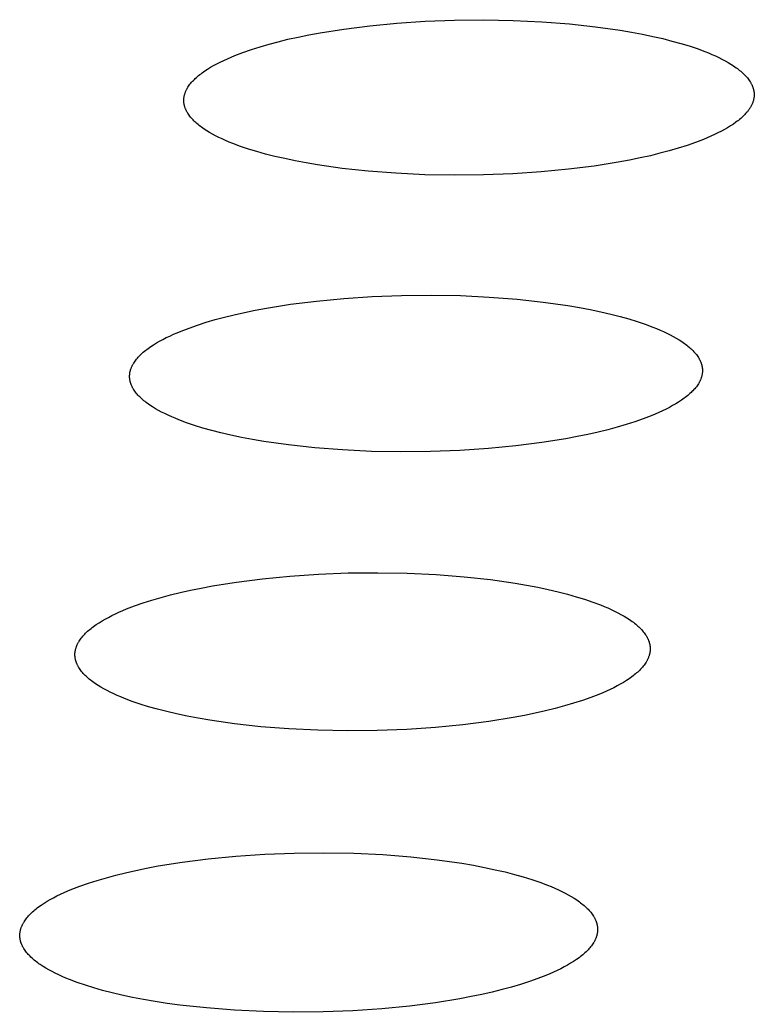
# Model space of a CAD drawing. Header units: millimetres. Extents: x -987 to 2591, y -102 to 2398.
# Drawn here: x -37.8 to -30.09, y 723.14 to 733.56 of the extents above; entities that cross this region are included whole.
import ezdxf

# ---------------------------------------------------------------- set-up
doc = ezdxf.new("R2010")
doc.units = ezdxf.units.MM
doc.header["$MEASUREMENT"] = 0
doc.layers.add('Utwórz2D linie widoczne', color=7, linetype='Continuous', true_color=0x000000)

msp = doc.modelspace()

# ---------------------------------------------------------------- linework, layer by layer
at = {"layer": 'Utwórz2D linie widoczne'}
for p, q in [((-33.84, 733.523), (-33.542, 733.543)), ((-33.542, 733.543), (-33.236, 733.554)), ((-33.236, 733.554), (-32.926, 733.557)), ((-32.926, 733.557), (-32.618, 733.552)), ((-32.618, 733.552), (-32.317, 733.537)), ((-34.647, 733.421), (-34.396, 733.461)), ((-34.396, 733.461), (-34.126, 733.495)), ((-34.126, 733.495), (-33.84, 733.523)), ((-32.317, 733.537), (-32.027, 733.515)), ((-32.027, 733.515), (-31.752, 733.485)), ((-31.752, 733.485), (-31.495, 733.449)), ((-31.495, 733.449), (-31.375, 733.428)), ((-35.086, 733.328), (-34.985, 733.353)), ((-34.985, 733.353), (-34.878, 733.376)), ((-34.878, 733.376), (-34.765, 733.399)), ((-34.765, 733.399), (-34.647, 733.421)), ((-31.375, 733.428), (-31.26, 733.407)), ((-31.26, 733.407), (-31.151, 733.384)), ((-31.151, 733.384), (-31.047, 733.36)), ((-31.047, 733.36), (-30.95, 733.335)), ((-30.95, 733.335), (-30.858, 733.31)), ((-35.458, 733.215), (-35.369, 733.246)), ((-35.369, 733.246), (-35.278, 733.275)), ((-35.278, 733.275), (-35.183, 733.302)), ((-35.183, 733.302), (-35.086, 733.328)), ((-30.858, 733.31), (-30.771, 733.283)), ((-30.771, 733.283), (-30.687, 733.255)), ((-30.687, 733.255), (-30.606, 733.225)), ((-35.696, 733.114), (-35.659, 733.132)), ((-35.659, 733.132), (-35.621, 733.149)), ((-35.621, 733.149), (-35.582, 733.166)), ((-35.582, 733.166), (-35.542, 733.183)), ((-35.542, 733.183), (-35.458, 733.215)), ((-30.606, 733.225), (-30.568, 733.21)), ((-30.568, 733.21), (-30.53, 733.194)), ((-30.53, 733.194), (-30.494, 733.178)), ((-30.494, 733.178), (-30.458, 733.161)), ((-30.458, 733.161), (-30.425, 733.144)), ((-30.425, 733.144), (-30.392, 733.127)), ((-30.392, 733.127), (-30.361, 733.109)), ((-35.885, 733.002), (-35.857, 733.021)), ((-35.857, 733.021), (-35.828, 733.041)), ((-35.828, 733.041), (-35.797, 733.059)), ((-35.797, 733.059), (-35.765, 733.078)), ((-35.765, 733.078), (-35.731, 733.096)), ((-35.731, 733.096), (-35.696, 733.114)), ((-30.361, 733.109), (-30.331, 733.091)), ((-30.331, 733.091), (-30.302, 733.073)), ((-30.302, 733.073), (-30.276, 733.055)), ((-30.276, 733.055), (-30.263, 733.045)), ((-30.263, 733.045), (-30.251, 733.036)), ((-30.251, 733.036), (-30.239, 733.026)), ((-30.239, 733.026), (-30.227, 733.017)), ((-35.988, 732.912), (-35.978, 732.922)), ((-35.978, 732.922), (-35.968, 732.932)), ((-35.968, 732.932), (-35.958, 732.942)), ((-35.958, 732.942), (-35.947, 732.952)), ((-35.947, 732.952), (-35.935, 732.962)), ((-35.935, 732.962), (-35.923, 732.972)), ((-35.923, 732.972), (-35.911, 732.982)), ((-35.911, 732.982), (-35.898, 732.992)), ((-35.898, 732.992), (-35.885, 733.002)), ((-30.227, 733.017), (-30.216, 733.007)), ((-30.216, 733.007), (-30.205, 732.997)), ((-30.205, 732.997), (-30.195, 732.987)), ((-30.195, 732.987), (-30.185, 732.978)), ((-30.185, 732.978), (-30.176, 732.968)), ((-30.176, 732.968), (-30.167, 732.958)), ((-30.167, 732.958), (-30.158, 732.948)), ((-30.158, 732.948), (-30.15, 732.938)), ((-30.15, 732.938), (-30.143, 732.928)), ((-30.143, 732.928), (-30.135, 732.917)), ((-30.135, 732.917), (-30.129, 732.907)), ((-36.058, 732.808), (-36.056, 732.813)), ((-36.056, 732.813), (-36.053, 732.818)), ((-36.053, 732.818), (-36.051, 732.824)), ((-36.051, 732.824), (-36.048, 732.829)), ((-36.048, 732.829), (-36.045, 732.834)), ((-36.045, 732.834), (-36.042, 732.839)), ((-36.042, 732.839), (-36.039, 732.845)), ((-36.039, 732.845), (-36.036, 732.85)), ((-36.036, 732.85), (-36.029, 732.86)), ((-36.029, 732.86), (-36.022, 732.871)), ((-36.022, 732.871), (-36.014, 732.881)), ((-36.014, 732.881), (-36.006, 732.891)), ((-36.006, 732.891), (-35.997, 732.902)), ((-35.997, 732.902), (-35.988, 732.912)), ((-30.129, 732.907), (-30.126, 732.902)), ((-30.126, 732.902), (-30.123, 732.897)), ((-30.123, 732.897), (-30.12, 732.892)), ((-30.12, 732.892), (-30.117, 732.887)), ((-30.117, 732.887), (-30.114, 732.882)), ((-30.114, 732.882), (-30.112, 732.876)), ((-30.112, 732.876), (-30.109, 732.871)), ((-30.109, 732.871), (-30.107, 732.866)), ((-30.107, 732.866), (-30.105, 732.861)), ((-30.105, 732.861), (-30.103, 732.856)), ((-30.103, 732.856), (-30.101, 732.851)), ((-30.101, 732.851), (-30.099, 732.845)), ((-30.099, 732.845), (-30.097, 732.84)), ((-30.097, 732.84), (-30.096, 732.835)), ((-30.096, 732.835), (-30.094, 732.83)), ((-30.094, 732.83), (-30.093, 732.824)), ((-30.093, 732.824), (-30.092, 732.819)), ((-30.092, 732.819), (-30.091, 732.814)), ((-30.091, 732.814), (-30.09, 732.809)), ((-36.079, 732.724), (-36.078, 732.729)), ((-36.079, 732.718), (-36.079, 732.724)), ((-36.079, 732.713), (-36.079, 732.718)), ((-36.079, 732.708), (-36.079, 732.713)), ((-36.079, 732.702), (-36.079, 732.708)), ((-36.078, 732.734), (-36.077, 732.739)), ((-36.078, 732.729), (-36.078, 732.734)), ((-36.077, 732.739), (-36.076, 732.745)), ((-36.076, 732.75), (-36.075, 732.755)), ((-36.076, 732.745), (-36.076, 732.75)), ((-36.075, 732.755), (-36.074, 732.761)), ((-36.074, 732.761), (-36.072, 732.766)), ((-36.072, 732.766), (-36.071, 732.771)), ((-36.071, 732.771), (-36.069, 732.776)), ((-36.069, 732.776), (-36.068, 732.782)), ((-36.068, 732.782), (-36.066, 732.787)), ((-36.066, 732.787), (-36.064, 732.792)), ((-36.064, 732.792), (-36.062, 732.797)), ((-36.062, 732.797), (-36.06, 732.803)), ((-36.06, 732.803), (-36.058, 732.808)), ((-30.095, 732.709), (-30.097, 732.703)), ((-30.094, 732.714), (-30.095, 732.709)), ((-30.093, 732.719), (-30.094, 732.714)), ((-30.092, 732.724), (-30.093, 732.719)), ((-30.09, 732.73), (-30.092, 732.724)), ((-30.09, 732.809), (-30.089, 732.803)), ((-30.089, 732.74), (-30.09, 732.735)), ((-30.09, 732.735), (-30.09, 732.73)), ((-30.089, 732.803), (-30.088, 732.798)), ((-30.088, 732.745), (-30.089, 732.74)), ((-30.088, 732.798), (-30.088, 732.793)), ((-30.088, 732.793), (-30.087, 732.788)), ((-30.087, 732.756), (-30.088, 732.751)), ((-30.088, 732.751), (-30.088, 732.745)), ((-30.087, 732.788), (-30.087, 732.782)), ((-30.087, 732.782), (-30.087, 732.777)), ((-30.087, 732.777), (-30.087, 732.772)), ((-30.087, 732.772), (-30.087, 732.767)), ((-30.087, 732.767), (-30.087, 732.761)), ((-30.087, 732.761), (-30.087, 732.756)), ((-36.078, 732.697), (-36.079, 732.702)), ((-36.078, 732.692), (-36.078, 732.697)), ((-36.078, 732.687), (-36.078, 732.692)), ((-36.077, 732.681), (-36.078, 732.687)), ((-36.076, 732.676), (-36.077, 732.681)), ((-36.075, 732.671), (-36.076, 732.676)), ((-36.074, 732.666), (-36.075, 732.671)), ((-36.073, 732.66), (-36.074, 732.666)), ((-36.072, 732.655), (-36.073, 732.66)), ((-36.07, 732.65), (-36.072, 732.655)), ((-36.069, 732.645), (-36.07, 732.65)), ((-36.067, 732.64), (-36.069, 732.645)), ((-36.065, 732.634), (-36.067, 732.64)), ((-36.064, 732.629), (-36.065, 732.634)), ((-36.061, 732.624), (-36.064, 732.629)), ((-36.059, 732.619), (-36.061, 732.624)), ((-36.057, 732.614), (-36.059, 732.619)), ((-36.055, 732.608), (-36.057, 732.614)), ((-36.052, 732.603), (-36.055, 732.608)), ((-36.05, 732.598), (-36.052, 732.603)), ((-30.15, 732.604), (-30.158, 732.593)), ((-30.142, 732.614), (-30.15, 732.604)), ((-30.135, 732.625), (-30.142, 732.614)), ((-30.129, 732.635), (-30.135, 732.625)), ((-30.125, 732.64), (-30.129, 732.635)), ((-30.122, 732.645), (-30.125, 732.64)), ((-30.119, 732.651), (-30.122, 732.645)), ((-30.117, 732.656), (-30.119, 732.651)), ((-30.114, 732.661), (-30.117, 732.656)), ((-30.111, 732.666), (-30.114, 732.661)), ((-30.109, 732.672), (-30.111, 732.666)), ((-30.107, 732.677), (-30.109, 732.672)), ((-30.104, 732.682), (-30.107, 732.677)), ((-30.102, 732.687), (-30.104, 732.682)), ((-30.101, 732.693), (-30.102, 732.687)), ((-30.099, 732.698), (-30.101, 732.693)), ((-30.097, 732.703), (-30.099, 732.698)), ((-36.047, 732.593), (-36.05, 732.598)), ((-36.044, 732.588), (-36.047, 732.593)), ((-36.041, 732.583), (-36.044, 732.588)), ((-36.038, 732.577), (-36.041, 732.583)), ((-36.031, 732.567), (-36.038, 732.577)), ((-36.024, 732.557), (-36.031, 732.567)), ((-36.017, 732.547), (-36.024, 732.557)), ((-36.009, 732.537), (-36.017, 732.547)), ((-36, 732.527), (-36.009, 732.537)), ((-35.992, 732.517), (-36, 732.527)), ((-35.982, 732.507), (-35.992, 732.517)), ((-35.972, 732.497), (-35.982, 732.507)), ((-30.252, 732.502), (-30.265, 732.492)), ((-30.24, 732.512), (-30.252, 732.502)), ((-30.228, 732.522), (-30.24, 732.512)), ((-30.217, 732.532), (-30.228, 732.522)), ((-30.206, 732.542), (-30.217, 732.532)), ((-30.195, 732.552), (-30.206, 732.542)), ((-30.185, 732.563), (-30.195, 732.552)), ((-30.176, 732.573), (-30.185, 732.563)), ((-30.167, 732.583), (-30.176, 732.573)), ((-30.158, 732.593), (-30.167, 732.583)), ((-35.962, 732.487), (-35.972, 732.497)), ((-35.952, 732.478), (-35.962, 732.487)), ((-35.941, 732.468), (-35.952, 732.478)), ((-35.929, 732.458), (-35.941, 732.468)), ((-35.917, 732.449), (-35.929, 732.458)), ((-35.905, 732.439), (-35.917, 732.449)), ((-35.892, 732.43), (-35.905, 732.439)), ((-35.879, 732.421), (-35.892, 732.43)), ((-35.865, 732.411), (-35.879, 732.421)), ((-35.837, 732.393), (-35.865, 732.411)), ((-30.398, 732.406), (-30.431, 732.388)), ((-30.365, 732.425), (-30.398, 732.406)), ((-30.335, 732.444), (-30.365, 732.425)), ((-30.305, 732.463), (-30.335, 732.444)), ((-30.278, 732.483), (-30.305, 732.463)), ((-30.265, 732.492), (-30.278, 732.483)), ((-35.808, 732.375), (-35.837, 732.393)), ((-35.776, 732.358), (-35.808, 732.375)), ((-35.744, 732.34), (-35.776, 732.358)), ((-35.71, 732.323), (-35.744, 732.34)), ((-35.675, 732.307), (-35.71, 732.323)), ((-35.639, 732.29), (-35.675, 732.307)), ((-35.601, 732.274), (-35.639, 732.29)), ((-30.62, 732.301), (-30.704, 732.269)), ((-30.58, 732.318), (-30.62, 732.301)), ((-30.541, 732.335), (-30.58, 732.318)), ((-30.503, 732.352), (-30.541, 732.335)), ((-30.467, 732.37), (-30.503, 732.352)), ((-30.431, 732.388), (-30.467, 732.37)), ((-35.562, 732.259), (-35.601, 732.274)), ((-35.482, 732.229), (-35.562, 732.259)), ((-35.398, 732.201), (-35.482, 732.229)), ((-35.311, 732.174), (-35.398, 732.201)), ((-30.884, 732.209), (-30.979, 732.182)), ((-30.792, 732.239), (-30.884, 732.209)), ((-30.704, 732.269), (-30.792, 732.239)), ((-35.219, 732.148), (-35.311, 732.174)), ((-35.122, 732.124), (-35.219, 732.148)), ((-35.018, 732.1), (-35.122, 732.124)), ((-34.909, 732.077), (-35.018, 732.1)), ((-31.397, 732.084), (-31.515, 732.062)), ((-31.284, 732.107), (-31.397, 732.084)), ((-31.177, 732.131), (-31.284, 732.107)), ((-31.076, 732.156), (-31.177, 732.131)), ((-30.979, 732.182), (-31.076, 732.156)), ((-34.794, 732.055), (-34.909, 732.077)), ((-34.673, 732.035), (-34.794, 732.055)), ((-34.416, 731.998), (-34.673, 732.035)), ((-34.141, 731.968), (-34.416, 731.998)), ((-32.037, 731.988), (-32.323, 731.96)), ((-31.766, 732.022), (-32.037, 731.988)), ((-31.515, 732.062), (-31.766, 732.022)), ((-33.85, 731.946), (-34.141, 731.968)), ((-33.548, 731.931), (-33.85, 731.946)), ((-33.24, 731.926), (-33.548, 731.931)), ((-32.929, 731.929), (-33.24, 731.926)), ((-32.622, 731.94), (-32.929, 731.929)), ((-32.323, 731.96), (-32.622, 731.94)), ((-34.686, 730.605), (-34.399, 730.633)), ((-34.399, 730.633), (-34.1, 730.653)), ((-34.1, 730.653), (-33.792, 730.664)), ((-33.792, 730.664), (-33.481, 730.667)), ((-33.481, 730.667), (-33.172, 730.662)), ((-33.172, 730.662), (-32.87, 730.647)), ((-32.87, 730.647), (-32.578, 730.625)), ((-32.578, 730.625), (-32.302, 730.595)), ((-35.328, 730.508), (-35.21, 730.53)), ((-35.21, 730.53), (-34.958, 730.571)), ((-34.958, 730.571), (-34.686, 730.605)), ((-32.302, 730.595), (-32.044, 730.558)), ((-32.044, 730.558), (-31.923, 730.537)), ((-31.923, 730.537), (-31.808, 730.516)), ((-35.748, 730.41), (-35.65, 730.436)), ((-35.65, 730.436), (-35.549, 730.461)), ((-35.549, 730.461), (-35.441, 730.485)), ((-35.441, 730.485), (-35.328, 730.508)), ((-31.808, 730.516), (-31.698, 730.493)), ((-31.698, 730.493), (-31.594, 730.468)), ((-31.594, 730.468), (-31.496, 730.444)), ((-31.496, 730.444), (-31.404, 730.418)), ((-31.404, 730.418), (-31.317, 730.391)), ((-36.108, 730.29), (-36.024, 730.322)), ((-36.024, 730.322), (-35.935, 730.353)), ((-35.935, 730.353), (-35.843, 730.382)), ((-35.843, 730.382), (-35.748, 730.41)), ((-31.317, 730.391), (-31.233, 730.362)), ((-31.233, 730.362), (-31.152, 730.332)), ((-31.152, 730.332), (-31.113, 730.317)), ((-31.113, 730.317), (-31.075, 730.301)), ((-36.299, 730.203), (-36.263, 730.221)), ((-36.263, 730.221), (-36.226, 730.238)), ((-36.226, 730.238), (-36.188, 730.256)), ((-36.188, 730.256), (-36.149, 730.273)), ((-36.149, 730.273), (-36.108, 730.29)), ((-31.075, 730.301), (-31.039, 730.285)), ((-31.039, 730.285), (-31.003, 730.268)), ((-31.003, 730.268), (-30.969, 730.251)), ((-30.969, 730.251), (-30.937, 730.233)), ((-30.937, 730.233), (-30.905, 730.216)), ((-30.905, 730.216), (-30.875, 730.197)), ((-36.467, 730.097), (-36.453, 730.107)), ((-36.453, 730.107), (-36.426, 730.127)), ((-36.426, 730.127), (-36.396, 730.146)), ((-36.396, 730.146), (-36.365, 730.165)), ((-36.365, 730.165), (-36.333, 730.184)), ((-36.333, 730.184), (-36.299, 730.203)), ((-30.875, 730.197), (-30.847, 730.179)), ((-30.847, 730.179), (-30.833, 730.17)), ((-30.833, 730.17), (-30.82, 730.16)), ((-30.82, 730.16), (-30.807, 730.151)), ((-30.807, 730.151), (-30.795, 730.141)), ((-30.795, 730.141), (-30.783, 730.132)), ((-30.783, 730.132), (-30.771, 730.122)), ((-30.771, 730.122), (-30.76, 730.112)), ((-30.76, 730.112), (-30.749, 730.103)), ((-30.749, 730.103), (-30.739, 730.093)), ((-36.575, 729.996), (-36.566, 730.006)), ((-36.566, 730.006), (-36.557, 730.016)), ((-36.557, 730.016), (-36.547, 730.027)), ((-36.547, 730.027), (-36.537, 730.037)), ((-36.537, 730.037), (-36.526, 730.047)), ((-36.526, 730.047), (-36.515, 730.057)), ((-36.515, 730.057), (-36.504, 730.067)), ((-36.504, 730.067), (-36.492, 730.078)), ((-36.492, 730.078), (-36.479, 730.088)), ((-36.479, 730.088), (-36.467, 730.097)), ((-30.739, 730.093), (-30.729, 730.083)), ((-30.729, 730.083), (-30.72, 730.073)), ((-30.72, 730.073), (-30.711, 730.063)), ((-30.711, 730.063), (-30.702, 730.053)), ((-30.702, 730.053), (-30.694, 730.043)), ((-30.694, 730.043), (-30.686, 730.032)), ((-30.686, 730.032), (-30.679, 730.022)), ((-30.679, 730.022), (-30.673, 730.012)), ((-30.673, 730.012), (-30.669, 730.007)), ((-30.669, 730.007), (-30.666, 730.001)), ((-30.666, 730.001), (-30.663, 729.996)), ((-36.635, 729.89), (-36.633, 729.896)), ((-36.633, 729.896), (-36.631, 729.901)), ((-36.631, 729.901), (-36.629, 729.906)), ((-36.629, 729.906), (-36.627, 729.912)), ((-36.627, 729.912), (-36.625, 729.917)), ((-36.625, 729.917), (-36.622, 729.922)), ((-36.622, 729.922), (-36.62, 729.928)), ((-36.62, 729.928), (-36.617, 729.933)), ((-36.617, 729.933), (-36.614, 729.938)), ((-36.614, 729.938), (-36.611, 729.943)), ((-36.611, 729.943), (-36.608, 729.949)), ((-36.608, 729.949), (-36.605, 729.954)), ((-36.605, 729.954), (-36.598, 729.964)), ((-36.598, 729.964), (-36.591, 729.975)), ((-36.591, 729.975), (-36.583, 729.985)), ((-36.583, 729.985), (-36.575, 729.996)), ((-30.663, 729.996), (-30.661, 729.991)), ((-30.661, 729.991), (-30.658, 729.986)), ((-30.658, 729.986), (-30.655, 729.981)), ((-30.655, 729.981), (-30.653, 729.976)), ((-30.653, 729.976), (-30.651, 729.97)), ((-30.651, 729.97), (-30.648, 729.965)), ((-30.648, 729.965), (-30.646, 729.96)), ((-30.646, 729.96), (-30.644, 729.955)), ((-30.644, 729.955), (-30.643, 729.949)), ((-30.643, 729.949), (-30.641, 729.944)), ((-30.641, 729.944), (-30.639, 729.939)), ((-30.639, 729.939), (-30.638, 729.934)), ((-30.638, 729.934), (-30.637, 729.928)), ((-30.637, 729.928), (-30.635, 729.923)), ((-30.635, 729.923), (-30.634, 729.918)), ((-30.634, 729.918), (-30.633, 729.912)), ((-30.633, 729.912), (-30.633, 729.907)), ((-30.633, 729.907), (-30.632, 729.902)), ((-30.632, 729.902), (-30.631, 729.896)), ((-30.631, 729.896), (-30.631, 729.891)), ((-36.648, 729.827), (-36.647, 729.832)), ((-36.648, 729.821), (-36.648, 729.827)), ((-36.648, 729.816), (-36.648, 729.821)), ((-36.648, 729.811), (-36.648, 729.816)), ((-36.648, 729.805), (-36.648, 729.811)), ((-36.648, 729.8), (-36.648, 729.805)), ((-36.647, 729.795), (-36.648, 729.8)), ((-36.647, 729.837), (-36.646, 729.842)), ((-36.647, 729.832), (-36.647, 729.837)), ((-36.647, 729.789), (-36.647, 729.795)), ((-36.646, 729.848), (-36.645, 729.853)), ((-36.646, 729.842), (-36.646, 729.848)), ((-36.645, 729.853), (-36.644, 729.858)), ((-36.644, 729.858), (-36.643, 729.864)), ((-36.643, 729.864), (-36.641, 729.869)), ((-36.641, 729.869), (-36.64, 729.874)), ((-36.64, 729.874), (-36.639, 729.88)), ((-36.639, 729.88), (-36.637, 729.885)), ((-36.637, 729.885), (-36.635, 729.89)), ((-30.646, 729.79), (-30.648, 729.785)), ((-30.644, 729.795), (-30.646, 729.79)), ((-30.643, 729.801), (-30.644, 729.795)), ((-30.641, 729.806), (-30.643, 729.801)), ((-30.639, 729.811), (-30.641, 729.806)), ((-30.638, 729.817), (-30.639, 729.811)), ((-30.636, 729.822), (-30.638, 729.817)), ((-30.635, 729.827), (-30.636, 729.822)), ((-30.634, 729.833), (-30.635, 729.827)), ((-30.633, 729.838), (-30.634, 729.833)), ((-30.632, 729.843), (-30.633, 729.838)), ((-30.631, 729.854), (-30.632, 729.849)), ((-30.632, 729.849), (-30.632, 729.843)), ((-30.631, 729.891), (-30.631, 729.886)), ((-30.631, 729.886), (-30.63, 729.881)), ((-30.63, 729.87), (-30.631, 729.865)), ((-30.631, 729.865), (-30.631, 729.859)), ((-30.631, 729.859), (-30.631, 729.854)), ((-30.63, 729.881), (-30.63, 729.875)), ((-30.63, 729.875), (-30.63, 729.87)), ((-36.646, 729.784), (-36.647, 729.789)), ((-36.645, 729.779), (-36.646, 729.784)), ((-36.644, 729.773), (-36.645, 729.779)), ((-36.643, 729.768), (-36.644, 729.773)), ((-36.642, 729.763), (-36.643, 729.768)), ((-36.641, 729.758), (-36.642, 729.763)), ((-36.64, 729.752), (-36.641, 729.758)), ((-36.638, 729.747), (-36.64, 729.752)), ((-36.636, 729.742), (-36.638, 729.747)), ((-36.635, 729.737), (-36.636, 729.742)), ((-36.633, 729.731), (-36.635, 729.737)), ((-36.631, 729.726), (-36.633, 729.731)), ((-36.629, 729.721), (-36.631, 729.726)), ((-36.626, 729.716), (-36.629, 729.721)), ((-36.624, 729.71), (-36.626, 729.716)), ((-36.621, 729.705), (-36.624, 729.71)), ((-36.619, 729.7), (-36.621, 729.705)), ((-36.616, 729.695), (-36.619, 729.7)), ((-36.613, 729.69), (-36.616, 729.695)), ((-36.61, 729.684), (-36.613, 729.69)), ((-30.702, 729.695), (-30.711, 729.685)), ((-30.694, 729.706), (-30.702, 729.695)), ((-30.686, 729.716), (-30.694, 729.706)), ((-30.679, 729.727), (-30.686, 729.716)), ((-30.673, 729.737), (-30.679, 729.727)), ((-30.669, 729.742), (-30.673, 729.737)), ((-30.666, 729.748), (-30.669, 729.742)), ((-30.663, 729.753), (-30.666, 729.748)), ((-30.661, 729.758), (-30.663, 729.753)), ((-30.658, 729.764), (-30.661, 729.758)), ((-30.655, 729.769), (-30.658, 729.764)), ((-30.653, 729.774), (-30.655, 729.769)), ((-30.651, 729.779), (-30.653, 729.774)), ((-30.648, 729.785), (-30.651, 729.779)), ((-36.607, 729.679), (-36.61, 729.684)), ((-36.601, 729.669), (-36.607, 729.679)), ((-36.593, 729.659), (-36.601, 729.669)), ((-36.586, 729.648), (-36.593, 729.659)), ((-36.578, 729.638), (-36.586, 729.648)), ((-36.57, 729.628), (-36.578, 729.638)), ((-36.561, 729.618), (-36.57, 729.628)), ((-36.551, 729.608), (-36.561, 729.618)), ((-36.541, 729.598), (-36.551, 729.608)), ((-36.531, 729.588), (-36.541, 729.598)), ((-36.521, 729.579), (-36.531, 729.588)), ((-30.823, 729.584), (-30.85, 729.564)), ((-30.81, 729.593), (-30.823, 729.584)), ((-30.797, 729.603), (-30.81, 729.593)), ((-30.785, 729.613), (-30.797, 729.603)), ((-30.773, 729.623), (-30.785, 729.613)), ((-30.761, 729.634), (-30.773, 729.623)), ((-30.75, 729.644), (-30.761, 729.634)), ((-30.74, 729.654), (-30.75, 729.644)), ((-30.73, 729.664), (-30.74, 729.654)), ((-30.72, 729.675), (-30.73, 729.664)), ((-30.711, 729.685), (-30.72, 729.675)), ((-36.509, 729.569), (-36.521, 729.579)), ((-36.498, 729.559), (-36.509, 729.569)), ((-36.486, 729.549), (-36.498, 729.559)), ((-36.474, 729.54), (-36.486, 729.549)), ((-36.461, 729.53), (-36.474, 729.54)), ((-36.448, 729.521), (-36.461, 729.53)), ((-36.434, 729.512), (-36.448, 729.521)), ((-36.406, 729.493), (-36.434, 729.512)), ((-36.376, 729.475), (-36.406, 729.493)), ((-30.977, 729.488), (-31.012, 729.47)), ((-30.943, 729.507), (-30.977, 729.488)), ((-30.911, 729.526), (-30.943, 729.507)), ((-30.88, 729.545), (-30.911, 729.526)), ((-30.85, 729.564), (-30.88, 729.545)), ((-36.345, 729.457), (-36.376, 729.475)), ((-36.312, 729.44), (-36.345, 729.457)), ((-36.278, 729.423), (-36.312, 729.44)), ((-36.243, 729.406), (-36.278, 729.423)), ((-36.206, 729.39), (-36.243, 729.406)), ((-36.169, 729.374), (-36.206, 729.39)), ((-36.13, 729.358), (-36.169, 729.374)), ((-31.167, 729.401), (-31.251, 729.368)), ((-31.126, 729.418), (-31.167, 729.401)), ((-31.087, 729.435), (-31.126, 729.418)), ((-31.049, 729.452), (-31.087, 729.435)), ((-31.012, 729.47), (-31.049, 729.452)), ((-36.049, 729.328), (-36.13, 729.358)), ((-35.965, 729.299), (-36.049, 729.328)), ((-35.877, 729.272), (-35.965, 729.299)), ((-35.785, 729.247), (-35.877, 729.272)), ((-31.527, 729.28), (-31.624, 729.254)), ((-31.432, 729.308), (-31.527, 729.28)), ((-31.34, 729.337), (-31.432, 729.308)), ((-31.251, 729.368), (-31.34, 729.337)), ((-35.688, 729.222), (-35.785, 729.247)), ((-35.584, 729.197), (-35.688, 729.222)), ((-35.474, 729.174), (-35.584, 729.197)), ((-35.358, 729.152), (-35.474, 729.174)), ((-31.947, 729.182), (-32.065, 729.16)), ((-31.834, 729.205), (-31.947, 729.182)), ((-31.726, 729.229), (-31.834, 729.205)), ((-31.624, 729.254), (-31.726, 729.229)), ((-35.237, 729.132), (-35.358, 729.152)), ((-34.979, 729.095), (-35.237, 729.132)), ((-34.702, 729.065), (-34.979, 729.095)), ((-34.41, 729.042), (-34.702, 729.065)), ((-32.59, 729.084), (-32.877, 729.057)), ((-32.318, 729.119), (-32.59, 729.084)), ((-32.065, 729.16), (-32.318, 729.119)), ((-34.107, 729.027), (-34.41, 729.042)), ((-33.797, 729.022), (-34.107, 729.027)), ((-33.486, 729.025), (-33.797, 729.022)), ((-33.178, 729.037), (-33.486, 729.025)), ((-32.877, 729.057), (-33.178, 729.037)), ((-35.251, 727.69), (-34.963, 727.718)), ((-34.963, 727.718), (-34.662, 727.738)), ((-34.662, 727.738), (-34.353, 727.75)), ((-34.353, 727.75), (-34.041, 727.753)), ((-34.041, 727.753), (-33.731, 727.747)), ((-33.731, 727.747), (-33.427, 727.733)), ((-33.427, 727.733), (-33.134, 727.71)), ((-33.134, 727.71), (-32.857, 727.68)), ((-35.896, 727.592), (-35.777, 727.614)), ((-35.777, 727.614), (-35.524, 727.655)), ((-35.524, 727.655), (-35.251, 727.69)), ((-32.857, 727.68), (-32.598, 727.643)), ((-32.598, 727.643), (-32.477, 727.622)), ((-32.477, 727.622), (-32.361, 727.6)), ((-36.318, 727.493), (-36.22, 727.519)), ((-36.22, 727.519), (-36.117, 727.545)), ((-36.117, 727.545), (-36.01, 727.569)), ((-36.01, 727.569), (-35.896, 727.592)), ((-32.361, 727.6), (-32.251, 727.576)), ((-32.251, 727.576), (-32.146, 727.552)), ((-32.146, 727.552), (-32.048, 727.527)), ((-32.048, 727.527), (-31.956, 727.501)), ((-31.956, 727.501), (-31.868, 727.474)), ((-36.68, 727.372), (-36.595, 727.405)), ((-36.595, 727.405), (-36.506, 727.436)), ((-36.506, 727.436), (-36.413, 727.465)), ((-36.413, 727.465), (-36.318, 727.493)), ((-31.868, 727.474), (-31.783, 727.445)), ((-31.783, 727.445), (-31.702, 727.415)), ((-31.702, 727.415), (-31.663, 727.399)), ((-31.663, 727.399), (-31.625, 727.383)), ((-36.871, 727.284), (-36.835, 727.302)), ((-36.835, 727.302), (-36.798, 727.32)), ((-36.798, 727.32), (-36.76, 727.338)), ((-36.76, 727.338), (-36.72, 727.355)), ((-36.72, 727.355), (-36.68, 727.372)), ((-31.625, 727.383), (-31.589, 727.367)), ((-31.589, 727.367), (-31.553, 727.35)), ((-31.553, 727.35), (-31.519, 727.333)), ((-31.519, 727.333), (-31.486, 727.315)), ((-31.486, 727.315), (-31.454, 727.297)), ((-31.454, 727.297), (-31.424, 727.279)), ((-37.04, 727.178), (-37.026, 727.188)), ((-37.026, 727.188), (-36.998, 727.208)), ((-36.998, 727.208), (-36.969, 727.227)), ((-36.969, 727.227), (-36.938, 727.246)), ((-36.938, 727.246), (-36.905, 727.265)), ((-36.905, 727.265), (-36.871, 727.284)), ((-31.424, 727.279), (-31.396, 727.26)), ((-31.396, 727.26), (-31.382, 727.251)), ((-31.382, 727.251), (-31.369, 727.241)), ((-31.369, 727.241), (-31.356, 727.232)), ((-31.356, 727.232), (-31.344, 727.222)), ((-31.344, 727.222), (-31.331, 727.213)), ((-31.331, 727.213), (-31.32, 727.203)), ((-31.32, 727.203), (-31.309, 727.193)), ((-31.309, 727.193), (-31.298, 727.183)), ((-37.148, 727.075), (-37.139, 727.086)), ((-37.139, 727.086), (-37.13, 727.096)), ((-37.13, 727.096), (-37.12, 727.107)), ((-37.12, 727.107), (-37.11, 727.117)), ((-37.11, 727.117), (-37.1, 727.127)), ((-37.1, 727.127), (-37.089, 727.138)), ((-37.089, 727.138), (-37.077, 727.148)), ((-37.077, 727.148), (-37.065, 727.158)), ((-37.065, 727.158), (-37.052, 727.168)), ((-37.052, 727.168), (-37.04, 727.178)), ((-31.298, 727.183), (-31.287, 727.173)), ((-31.287, 727.173), (-31.278, 727.163)), ((-31.278, 727.163), (-31.268, 727.153)), ((-31.268, 727.153), (-31.259, 727.143)), ((-31.259, 727.143), (-31.251, 727.133)), ((-31.251, 727.133), (-31.242, 727.123)), ((-31.242, 727.123), (-31.235, 727.112)), ((-31.235, 727.112), (-31.228, 727.102)), ((-31.228, 727.102), (-31.221, 727.092)), ((-31.221, 727.092), (-31.218, 727.086)), ((-31.218, 727.086), (-31.215, 727.081)), ((-31.215, 727.081), (-31.212, 727.076)), ((-37.207, 726.975), (-37.205, 726.98)), ((-37.205, 726.98), (-37.203, 726.985)), ((-37.203, 726.985), (-37.201, 726.991)), ((-37.201, 726.991), (-37.199, 726.996)), ((-37.199, 726.996), (-37.196, 727.001)), ((-37.196, 727.001), (-37.194, 727.007)), ((-37.194, 727.007), (-37.191, 727.012)), ((-37.191, 727.012), (-37.188, 727.017)), ((-37.188, 727.017), (-37.185, 727.023)), ((-37.185, 727.023), (-37.182, 727.028)), ((-37.182, 727.028), (-37.179, 727.033)), ((-37.179, 727.033), (-37.172, 727.044)), ((-37.172, 727.044), (-37.164, 727.054)), ((-37.164, 727.054), (-37.157, 727.065)), ((-37.157, 727.065), (-37.148, 727.075)), ((-31.212, 727.076), (-31.209, 727.071)), ((-31.209, 727.071), (-31.206, 727.066)), ((-31.206, 727.066), (-31.204, 727.06)), ((-31.204, 727.06), (-31.201, 727.055)), ((-31.201, 727.055), (-31.199, 727.05)), ((-31.199, 727.05), (-31.197, 727.044)), ((-31.197, 727.044), (-31.195, 727.039)), ((-31.195, 727.039), (-31.193, 727.034)), ((-31.193, 727.034), (-31.191, 727.029)), ((-31.191, 727.029), (-31.189, 727.023)), ((-31.189, 727.023), (-31.188, 727.018)), ((-31.188, 727.018), (-31.186, 727.013)), ((-31.186, 727.013), (-31.185, 727.007)), ((-31.185, 727.007), (-31.184, 727.002)), ((-31.184, 727.002), (-31.183, 726.997)), ((-31.183, 726.997), (-31.182, 726.991)), ((-31.182, 726.991), (-31.181, 726.986)), ((-31.181, 726.986), (-31.18, 726.981)), ((-31.18, 726.981), (-31.18, 726.975)), ((-37.222, 726.91), (-37.221, 726.915)), ((-37.222, 726.905), (-37.222, 726.91)), ((-37.222, 726.899), (-37.222, 726.905)), ((-37.222, 726.894), (-37.222, 726.899)), ((-37.222, 726.889), (-37.222, 726.894)), ((-37.222, 726.883), (-37.222, 726.889)), ((-37.222, 726.878), (-37.222, 726.883)), ((-37.221, 726.873), (-37.222, 726.878)), ((-37.221, 726.915), (-37.22, 726.921)), ((-37.221, 726.867), (-37.221, 726.873)), ((-37.22, 726.926), (-37.219, 726.932)), ((-37.22, 726.921), (-37.22, 726.926)), ((-37.219, 726.932), (-37.218, 726.937)), ((-37.218, 726.937), (-37.217, 726.942)), ((-37.217, 726.942), (-37.216, 726.948)), ((-37.216, 726.948), (-37.214, 726.953)), ((-37.214, 726.953), (-37.213, 726.958)), ((-37.213, 726.958), (-37.211, 726.964)), ((-37.211, 726.964), (-37.209, 726.969)), ((-37.209, 726.969), (-37.207, 726.975)), ((-31.193, 726.873), (-31.195, 726.868)), ((-31.191, 726.879), (-31.193, 726.873)), ((-31.189, 726.884), (-31.191, 726.879)), ((-31.188, 726.889), (-31.189, 726.884)), ((-31.186, 726.895), (-31.188, 726.889)), ((-31.185, 726.9), (-31.186, 726.895)), ((-31.184, 726.906), (-31.185, 726.9)), ((-31.183, 726.911), (-31.184, 726.906)), ((-31.182, 726.916), (-31.183, 726.911)), ((-31.181, 726.922), (-31.182, 726.916)), ((-31.18, 726.927), (-31.181, 726.922)), ((-31.18, 726.975), (-31.179, 726.97)), ((-31.179, 726.938), (-31.18, 726.932)), ((-31.18, 726.932), (-31.18, 726.927)), ((-31.179, 726.97), (-31.179, 726.965)), ((-31.179, 726.965), (-31.179, 726.959)), ((-31.179, 726.959), (-31.179, 726.954)), ((-31.179, 726.954), (-31.179, 726.949)), ((-31.179, 726.949), (-31.179, 726.943)), ((-31.179, 726.943), (-31.179, 726.938)), ((-37.22, 726.862), (-37.221, 726.867)), ((-37.219, 726.857), (-37.22, 726.862)), ((-37.219, 726.851), (-37.219, 726.857)), ((-37.218, 726.846), (-37.219, 726.851)), ((-37.216, 726.841), (-37.218, 726.846)), ((-37.215, 726.835), (-37.216, 726.841)), ((-37.214, 726.83), (-37.215, 726.835)), ((-37.212, 726.825), (-37.214, 726.83)), ((-37.211, 726.819), (-37.212, 726.825)), ((-37.209, 726.814), (-37.211, 726.819)), ((-37.207, 726.809), (-37.209, 726.814)), ((-37.205, 726.803), (-37.207, 726.809)), ((-37.203, 726.798), (-37.205, 726.803)), ((-37.2, 726.793), (-37.203, 726.798)), ((-37.198, 726.788), (-37.2, 726.793)), ((-37.196, 726.782), (-37.198, 726.788)), ((-37.193, 726.777), (-37.196, 726.782)), ((-37.19, 726.772), (-37.193, 726.777)), ((-37.187, 726.767), (-37.19, 726.772)), ((-31.251, 726.772), (-31.26, 726.762)), ((-31.243, 726.783), (-31.251, 726.772)), ((-31.235, 726.793), (-31.243, 726.783)), ((-31.228, 726.804), (-31.235, 726.793)), ((-31.221, 726.815), (-31.228, 726.804)), ((-31.218, 726.82), (-31.221, 726.815)), ((-31.215, 726.825), (-31.218, 726.82)), ((-31.212, 726.831), (-31.215, 726.825)), ((-31.209, 726.836), (-31.212, 726.831)), ((-31.206, 726.841), (-31.209, 726.836)), ((-31.204, 726.847), (-31.206, 726.841)), ((-31.201, 726.852), (-31.204, 726.847)), ((-31.199, 726.857), (-31.201, 726.852)), ((-31.197, 726.863), (-31.199, 726.857)), ((-31.195, 726.868), (-31.197, 726.863)), ((-37.184, 726.761), (-37.187, 726.767)), ((-37.181, 726.756), (-37.184, 726.761)), ((-37.175, 726.746), (-37.181, 726.756)), ((-37.167, 726.735), (-37.175, 726.746)), ((-37.16, 726.725), (-37.167, 726.735)), ((-37.152, 726.715), (-37.16, 726.725)), ((-37.143, 726.705), (-37.152, 726.715)), ((-37.135, 726.695), (-37.143, 726.705)), ((-37.125, 726.685), (-37.135, 726.695)), ((-37.115, 726.675), (-37.125, 726.685)), ((-37.105, 726.665), (-37.115, 726.675)), ((-37.094, 726.655), (-37.105, 726.665)), ((-31.359, 726.67), (-31.372, 726.66)), ((-31.346, 726.68), (-31.359, 726.67)), ((-31.334, 726.69), (-31.346, 726.68)), ((-31.322, 726.7), (-31.334, 726.69)), ((-31.31, 726.71), (-31.322, 726.7)), ((-31.299, 726.72), (-31.31, 726.71)), ((-31.289, 726.731), (-31.299, 726.72)), ((-31.279, 726.741), (-31.289, 726.731)), ((-31.269, 726.751), (-31.279, 726.741)), ((-31.26, 726.762), (-31.269, 726.751)), ((-37.083, 726.645), (-37.094, 726.655)), ((-37.072, 726.635), (-37.083, 726.645)), ((-37.06, 726.625), (-37.072, 726.635)), ((-37.047, 726.616), (-37.06, 726.625)), ((-37.034, 726.606), (-37.047, 726.616)), ((-37.021, 726.597), (-37.034, 726.606)), ((-37.007, 726.587), (-37.021, 726.597)), ((-36.979, 726.569), (-37.007, 726.587)), ((-36.949, 726.55), (-36.979, 726.569)), ((-31.527, 726.564), (-31.562, 726.545)), ((-31.493, 726.582), (-31.527, 726.564)), ((-31.46, 726.601), (-31.493, 726.582)), ((-31.429, 726.62), (-31.46, 726.601)), ((-31.4, 726.64), (-31.429, 726.62)), ((-31.372, 726.66), (-31.4, 726.64)), ((-36.918, 726.532), (-36.949, 726.55)), ((-36.885, 726.515), (-36.918, 726.532)), ((-36.851, 726.498), (-36.885, 726.515)), ((-36.815, 726.481), (-36.851, 726.498)), ((-36.779, 726.464), (-36.815, 726.481)), ((-36.741, 726.448), (-36.779, 726.464)), ((-31.718, 726.475), (-31.803, 726.443)), ((-31.677, 726.492), (-31.718, 726.475)), ((-31.638, 726.51), (-31.677, 726.492)), ((-31.599, 726.527), (-31.638, 726.51)), ((-31.562, 726.545), (-31.599, 726.527)), ((-36.702, 726.432), (-36.741, 726.448)), ((-36.621, 726.402), (-36.702, 726.432)), ((-36.537, 726.373), (-36.621, 726.402)), ((-36.449, 726.346), (-36.537, 726.373)), ((-32.079, 726.354), (-32.178, 726.327)), ((-31.984, 726.382), (-32.079, 726.354)), ((-31.891, 726.411), (-31.984, 726.382)), ((-31.803, 726.443), (-31.891, 726.411)), ((-36.356, 726.32), (-36.449, 726.346)), ((-36.258, 726.295), (-36.356, 726.32)), ((-36.154, 726.27), (-36.258, 726.295)), ((-36.043, 726.247), (-36.154, 726.27)), ((-32.501, 726.254), (-32.62, 726.232)), ((-32.388, 726.278), (-32.501, 726.254)), ((-32.28, 726.302), (-32.388, 726.278)), ((-32.178, 726.327), (-32.28, 726.302)), ((-35.927, 726.225), (-36.043, 726.247)), ((-35.806, 726.204), (-35.927, 726.225)), ((-35.547, 726.167), (-35.806, 726.204)), ((-35.269, 726.136), (-35.547, 726.167)), ((-33.147, 726.156), (-33.436, 726.128)), ((-32.874, 726.191), (-33.147, 726.156)), ((-32.62, 726.232), (-32.874, 726.191)), ((-34.976, 726.113), (-35.269, 726.136)), ((-34.671, 726.099), (-34.976, 726.113)), ((-34.36, 726.093), (-34.671, 726.099)), ((-34.047, 726.096), (-34.36, 726.093)), ((-33.737, 726.108), (-34.047, 726.096)), ((-33.436, 726.128), (-33.737, 726.108)), ((-35.532, 724.778), (-35.229, 724.798)), ((-35.229, 724.798), (-34.919, 724.81)), ((-34.919, 724.81), (-34.606, 724.813)), ((-34.606, 724.813), (-34.294, 724.807)), ((-34.294, 724.807), (-33.989, 724.793)), ((-33.989, 724.793), (-33.695, 724.77)), ((-36.349, 724.674), (-36.095, 724.715)), ((-36.095, 724.715), (-35.821, 724.75)), ((-35.821, 724.75), (-35.532, 724.778)), ((-33.695, 724.77), (-33.417, 724.739)), ((-33.417, 724.739), (-33.157, 724.702)), ((-33.157, 724.702), (-33.035, 724.681)), ((-36.794, 724.578), (-36.691, 724.603)), ((-36.691, 724.603), (-36.583, 724.628)), ((-36.583, 724.628), (-36.469, 724.651)), ((-36.469, 724.651), (-36.349, 724.674)), ((-33.035, 724.681), (-32.918, 724.659)), ((-32.918, 724.659), (-32.808, 724.635)), ((-32.808, 724.635), (-32.703, 724.611)), ((-32.703, 724.611), (-32.604, 724.586)), ((-32.604, 724.586), (-32.512, 724.559)), ((-37.171, 724.462), (-37.081, 724.493)), ((-37.081, 724.493), (-36.988, 724.523)), ((-36.988, 724.523), (-36.892, 724.551)), ((-36.892, 724.551), (-36.794, 724.578)), ((-32.512, 724.559), (-32.423, 724.532)), ((-32.423, 724.532), (-32.338, 724.503)), ((-32.338, 724.503), (-32.257, 724.473)), ((-37.412, 724.359), (-37.375, 724.377)), ((-37.375, 724.377), (-37.337, 724.395)), ((-37.337, 724.395), (-37.297, 724.412)), ((-37.297, 724.412), (-37.256, 724.429)), ((-37.256, 724.429), (-37.171, 724.462)), ((-32.257, 724.473), (-32.218, 724.457)), ((-32.218, 724.457), (-32.18, 724.44)), ((-32.18, 724.44), (-32.143, 724.424)), ((-32.143, 724.424), (-32.107, 724.407)), ((-32.107, 724.407), (-32.073, 724.389)), ((-32.073, 724.389), (-32.04, 724.372)), ((-37.576, 724.263), (-37.547, 724.283)), ((-37.547, 724.283), (-37.515, 724.303)), ((-37.515, 724.303), (-37.482, 724.322)), ((-37.482, 724.322), (-37.448, 724.34)), ((-37.448, 724.34), (-37.412, 724.359)), ((-32.04, 724.372), (-32.008, 724.354)), ((-32.008, 724.354), (-31.978, 724.335)), ((-31.978, 724.335), (-31.95, 724.317)), ((-31.95, 724.317), (-31.936, 724.307)), ((-31.936, 724.307), (-31.923, 724.297)), ((-31.923, 724.297), (-31.91, 724.288)), ((-31.91, 724.288), (-31.897, 724.278)), ((-31.897, 724.278), (-31.885, 724.268)), ((-31.885, 724.268), (-31.873, 724.259)), ((-37.699, 724.162), (-37.689, 724.172)), ((-37.689, 724.172), (-37.678, 724.182)), ((-37.678, 724.182), (-37.667, 724.193)), ((-37.667, 724.193), (-37.655, 724.203)), ((-37.655, 724.203), (-37.643, 724.213)), ((-37.643, 724.213), (-37.631, 724.223)), ((-37.631, 724.223), (-37.618, 724.234)), ((-37.618, 724.234), (-37.604, 724.244)), ((-37.604, 724.244), (-37.576, 724.263)), ((-31.873, 724.259), (-31.862, 724.249)), ((-31.862, 724.249), (-31.851, 724.239)), ((-31.851, 724.239), (-31.841, 724.229)), ((-31.841, 724.229), (-31.831, 724.219)), ((-31.831, 724.219), (-31.821, 724.208)), ((-31.821, 724.208), (-31.812, 724.198)), ((-31.812, 724.198), (-31.804, 724.188)), ((-31.804, 724.188), (-31.796, 724.178)), ((-31.796, 724.178), (-31.788, 724.167)), ((-31.788, 724.167), (-31.781, 724.157)), ((-37.775, 724.055), (-37.772, 724.061)), ((-37.772, 724.061), (-37.77, 724.066)), ((-37.77, 724.066), (-37.767, 724.071)), ((-37.767, 724.071), (-37.764, 724.077)), ((-37.764, 724.077), (-37.761, 724.082)), ((-37.761, 724.082), (-37.757, 724.087)), ((-37.757, 724.087), (-37.75, 724.098)), ((-37.75, 724.098), (-37.743, 724.109)), ((-37.743, 724.109), (-37.735, 724.119)), ((-37.735, 724.119), (-37.727, 724.13)), ((-37.727, 724.13), (-37.718, 724.141)), ((-37.718, 724.141), (-37.709, 724.151)), ((-37.709, 724.151), (-37.699, 724.162)), ((-31.781, 724.157), (-31.774, 724.146)), ((-31.774, 724.146), (-31.771, 724.141)), ((-31.771, 724.141), (-31.768, 724.136)), ((-31.768, 724.136), (-31.765, 724.131)), ((-31.765, 724.131), (-31.762, 724.125)), ((-31.762, 724.125), (-31.759, 724.12)), ((-31.759, 724.12), (-31.757, 724.115)), ((-31.757, 724.115), (-31.754, 724.109)), ((-31.754, 724.109), (-31.752, 724.104)), ((-31.752, 724.104), (-31.75, 724.099)), ((-31.75, 724.099), (-31.748, 724.093)), ((-31.748, 724.093), (-31.746, 724.088)), ((-31.746, 724.088), (-31.744, 724.083)), ((-31.744, 724.083), (-31.742, 724.077)), ((-31.742, 724.077), (-31.741, 724.072)), ((-31.741, 724.072), (-31.739, 724.067)), ((-31.739, 724.067), (-31.738, 724.061)), ((-31.738, 724.061), (-31.737, 724.056)), ((-37.801, 723.963), (-37.8, 723.969)), ((-37.801, 723.958), (-37.801, 723.963)), ((-37.801, 723.952), (-37.801, 723.958)), ((-37.8, 723.969), (-37.799, 723.974)), ((-37.799, 723.98), (-37.798, 723.985)), ((-37.799, 723.974), (-37.799, 723.98)), ((-37.798, 723.985), (-37.797, 723.99)), ((-37.797, 723.99), (-37.796, 723.996)), ((-37.796, 723.996), (-37.794, 724.001)), ((-37.794, 724.001), (-37.793, 724.007)), ((-37.793, 724.007), (-37.792, 724.012)), ((-37.792, 724.012), (-37.79, 724.017)), ((-37.79, 724.017), (-37.788, 724.023)), ((-37.788, 724.023), (-37.786, 724.028)), ((-37.786, 724.028), (-37.784, 724.034)), ((-37.784, 724.034), (-37.782, 724.039)), ((-37.782, 724.039), (-37.78, 724.044)), ((-37.78, 724.044), (-37.777, 724.05)), ((-37.777, 724.05), (-37.775, 724.055)), ((-31.737, 723.959), (-31.738, 723.953)), ((-31.737, 724.056), (-31.736, 724.051)), ((-31.736, 723.964), (-31.737, 723.959)), ((-31.736, 724.051), (-31.735, 724.045)), ((-31.735, 723.97), (-31.736, 723.964)), ((-31.735, 724.045), (-31.734, 724.04)), ((-31.734, 723.975), (-31.735, 723.97)), ((-31.734, 724.04), (-31.733, 724.034)), ((-31.733, 723.98), (-31.734, 723.975)), ((-31.733, 724.034), (-31.733, 724.029)), ((-31.733, 724.029), (-31.732, 724.024)), ((-31.732, 723.991), (-31.733, 723.986)), ((-31.733, 723.986), (-31.733, 723.98)), ((-31.732, 724.024), (-31.732, 724.018)), ((-31.732, 724.018), (-31.732, 724.013)), ((-31.732, 724.013), (-31.732, 724.007)), ((-31.732, 724.007), (-31.732, 724.002)), ((-31.732, 724.002), (-31.732, 723.997)), ((-31.732, 723.997), (-31.732, 723.991)), ((-37.801, 723.947), (-37.801, 723.952)), ((-37.801, 723.942), (-37.801, 723.947)), ((-37.801, 723.936), (-37.801, 723.942)), ((-37.801, 723.931), (-37.801, 723.936)), ((-37.8, 723.925), (-37.801, 723.931)), ((-37.8, 723.92), (-37.8, 723.925)), ((-37.799, 723.915), (-37.8, 723.92)), ((-37.799, 723.909), (-37.799, 723.915)), ((-37.798, 723.904), (-37.799, 723.909)), ((-37.797, 723.898), (-37.798, 723.904)), ((-37.795, 723.893), (-37.797, 723.898)), ((-37.794, 723.888), (-37.795, 723.893)), ((-37.793, 723.882), (-37.794, 723.888)), ((-37.791, 723.877), (-37.793, 723.882)), ((-37.79, 723.872), (-37.791, 723.877)), ((-37.788, 723.866), (-37.79, 723.872)), ((-37.786, 723.861), (-37.788, 723.866)), ((-37.784, 723.856), (-37.786, 723.861)), ((-37.782, 723.85), (-37.784, 723.856)), ((-31.781, 723.856), (-31.789, 723.846)), ((-31.774, 723.867), (-31.781, 723.856)), ((-31.771, 723.872), (-31.774, 723.867)), ((-31.768, 723.878), (-31.771, 723.872)), ((-31.765, 723.883), (-31.768, 723.878)), ((-31.762, 723.888), (-31.765, 723.883)), ((-31.76, 723.894), (-31.762, 723.888)), ((-31.757, 723.899), (-31.76, 723.894)), ((-31.755, 723.905), (-31.757, 723.899)), ((-31.752, 723.91), (-31.755, 723.905)), ((-31.75, 723.915), (-31.752, 723.91)), ((-31.748, 723.921), (-31.75, 723.915)), ((-31.746, 723.926), (-31.748, 723.921)), ((-31.744, 723.932), (-31.746, 723.926)), ((-31.742, 723.937), (-31.744, 723.932)), ((-31.741, 723.942), (-31.742, 723.937)), ((-31.739, 723.948), (-31.741, 723.942)), ((-31.738, 723.953), (-31.739, 723.948)), ((-37.779, 723.845), (-37.782, 723.85)), ((-37.777, 723.84), (-37.779, 723.845)), ((-37.775, 723.834), (-37.777, 723.84)), ((-37.772, 723.829), (-37.775, 723.834)), ((-37.769, 723.824), (-37.772, 723.829)), ((-37.766, 723.819), (-37.769, 723.824)), ((-37.763, 723.813), (-37.766, 723.819)), ((-37.76, 723.808), (-37.763, 723.813)), ((-37.753, 723.798), (-37.76, 723.808)), ((-37.746, 723.787), (-37.753, 723.798)), ((-37.739, 723.777), (-37.746, 723.787)), ((-37.731, 723.766), (-37.739, 723.777)), ((-37.722, 723.756), (-37.731, 723.766)), ((-37.713, 723.746), (-37.722, 723.756)), ((-31.876, 723.751), (-31.888, 723.741)), ((-31.864, 723.762), (-31.876, 723.751)), ((-31.853, 723.772), (-31.864, 723.762)), ((-31.842, 723.782), (-31.853, 723.772)), ((-31.832, 723.793), (-31.842, 723.782)), ((-31.823, 723.803), (-31.832, 723.793)), ((-31.813, 723.814), (-31.823, 723.803)), ((-31.805, 723.824), (-31.813, 723.814)), ((-31.796, 723.835), (-31.805, 723.824)), ((-31.789, 723.846), (-31.796, 723.835)), ((-37.704, 723.736), (-37.713, 723.746)), ((-37.694, 723.726), (-37.704, 723.736)), ((-37.684, 723.716), (-37.694, 723.726)), ((-37.673, 723.706), (-37.684, 723.716)), ((-37.662, 723.696), (-37.673, 723.706)), ((-37.65, 723.686), (-37.662, 723.696)), ((-37.638, 723.676), (-37.65, 723.686)), ((-37.626, 723.666), (-37.638, 723.676)), ((-37.613, 723.657), (-37.626, 723.666)), ((-37.6, 723.647), (-37.613, 723.657)), ((-37.586, 723.638), (-37.6, 723.647)), ((-32.015, 723.652), (-32.048, 723.633)), ((-31.984, 723.671), (-32.015, 723.652)), ((-31.954, 723.691), (-31.984, 723.671)), ((-31.926, 723.711), (-31.954, 723.691)), ((-31.913, 723.721), (-31.926, 723.711)), ((-31.9, 723.731), (-31.913, 723.721)), ((-31.888, 723.741), (-31.9, 723.731)), ((-37.557, 723.619), (-37.586, 723.638)), ((-37.527, 723.6), (-37.557, 723.619)), ((-37.496, 723.582), (-37.527, 723.6)), ((-37.463, 723.565), (-37.496, 723.582)), ((-37.429, 723.547), (-37.463, 723.565)), ((-37.393, 723.53), (-37.429, 723.547)), ((-32.233, 723.542), (-32.274, 723.525)), ((-32.193, 723.559), (-32.233, 723.542)), ((-32.155, 723.577), (-32.193, 723.559)), ((-32.117, 723.595), (-32.155, 723.577)), ((-32.082, 723.614), (-32.117, 723.595)), ((-32.048, 723.633), (-32.082, 723.614)), ((-37.356, 723.513), (-37.393, 723.53)), ((-37.318, 723.497), (-37.356, 723.513)), ((-37.279, 723.481), (-37.318, 723.497)), ((-37.198, 723.451), (-37.279, 723.481)), ((-37.113, 723.422), (-37.198, 723.451)), ((-32.448, 723.46), (-32.541, 723.43)), ((-32.359, 723.492), (-32.448, 723.46)), ((-32.274, 723.525), (-32.359, 723.492)), ((-37.025, 723.394), (-37.113, 723.422)), ((-36.932, 723.368), (-37.025, 723.394)), ((-36.833, 723.342), (-36.932, 723.368)), ((-36.729, 723.318), (-36.833, 723.342)), ((-32.838, 723.35), (-32.946, 723.326)), ((-32.735, 723.376), (-32.838, 723.35)), ((-32.637, 723.402), (-32.735, 723.376)), ((-32.541, 723.43), (-32.637, 723.402)), ((-36.618, 723.294), (-36.729, 723.318)), ((-36.501, 723.272), (-36.618, 723.294)), ((-36.379, 723.251), (-36.501, 723.272)), ((-36.252, 723.231), (-36.379, 723.251)), ((-36.119, 723.213), (-36.252, 723.231)), ((-33.435, 723.238), (-33.709, 723.203)), ((-33.18, 723.279), (-33.435, 723.238)), ((-33.06, 723.302), (-33.18, 723.279)), ((-32.946, 723.326), (-33.06, 723.302)), ((-35.84, 723.183), (-36.119, 723.213)), ((-35.546, 723.16), (-35.84, 723.183)), ((-35.24, 723.145), (-35.546, 723.16)), ((-34.927, 723.139), (-35.24, 723.145)), ((-34.613, 723.142), (-34.927, 723.139)), ((-34.302, 723.154), (-34.613, 723.142)), ((-33.999, 723.175), (-34.302, 723.154)), ((-33.709, 723.203), (-33.999, 723.175))]:
    msp.add_line(p, q, dxfattribs=at)

doc.saveas('drawing.dxf')
